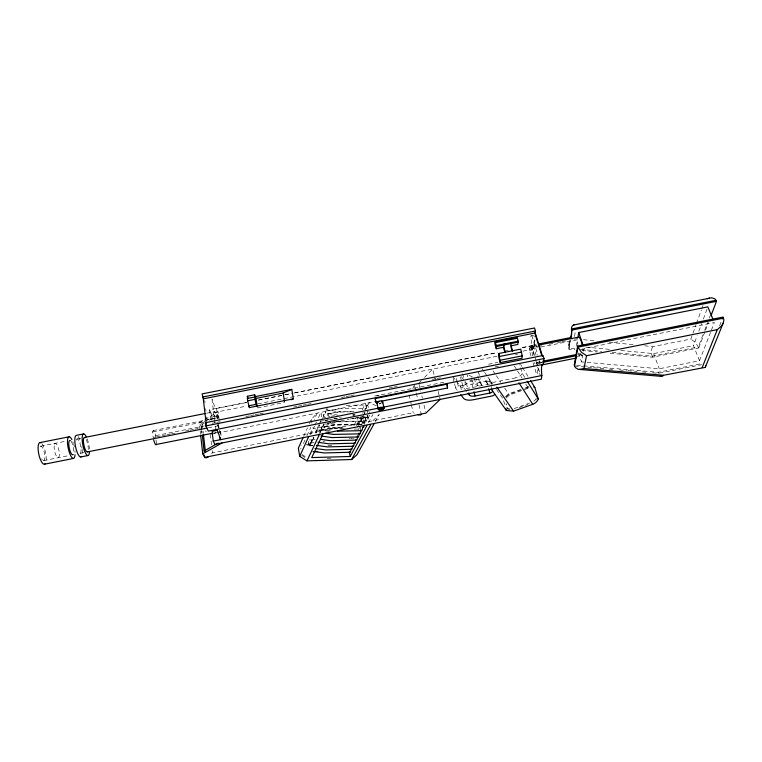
<?xml version="1.0" encoding="UTF-8"?>
<svg xmlns="http://www.w3.org/2000/svg" width="762" height="762" viewBox="0 0 762 762"><rect width="100%" height="100%" fill="white"/><g stroke="black" fill="none" stroke-linecap="round" stroke-linejoin="round"><path stroke-width="0.57" stroke-dasharray="3.81 2.86" d="M326.622 408.575L326.936 409.889L340.538 411.956M155.448 437.026L153.133 437.483L152.676 431.683A7.258 1.457 78.4 0 1 155.658 435.559L155.962 438.931M569.29 341.29L568.481 346.624L569.071 349.32L574.948 349.872M320.411 421.929L320.688 421.148L324.002 420.548M531.047 356.111L529.352 350.52L529.609 348.034L537.61 346.5M536.258 344.434L531.695 345.338L531.762 348.863L537.448 347.739M531.762 348.863L531.695 345.338M534.276 355.921L532.247 349.272L532.657 345.51A17.907 3.258 79.3 0 0 534.076 335.699M536.238 361.007L532.819 349.834L533.362 347.367A19.764 3.591 79.3 0 0 534.772 340.081M217.561 432.245L220.609 431.673A7.249 0.991 78.5 0 1 220.113 431.816M542.554 362.455L536.772 363.607L536.915 362.398L541.525 361.483M538.229 363.617A20.345 3.753 78.7 0 1 538.944 363.093L539.544 360.607M569.071 349.32L570.09 340.119L568.728 348.272L575.786 348.939M574.5 336.537L575.453 331.022M576.32 346.186L577.463 339.776L538.582 347.51M710.536 332.375L699.497 360.731L659.301 368.779L581.53 361.921L582.74 355.625L575.653 357.035M583.578 351.301L584.111 348.491L714.356 322.564L710.956 331.289M568.547 345.748L570.062 342.186L572.281 339.9M469.725 381.076L472.507 381.819L477.698 385.858L481.546 385.096L479.336 381.486L480.231 378.543M413.89 385.953L412.813 388.639M322.012 418.167L329.994 416.452M644.585 345.805L652.805 346.624L690.867 339.033L696.106 324.526M696.506 323.412L701.354 310.029M701.754 308.915L702.964 305.562M699.497 360.731L693.506 345.672L697.192 335.699M698.83 331.26L701.697 323.507M703.336 319.078L707.022 309.105M702.993 334.737L698.363 346.948L698.773 347.958L652.539 357.188L609.048 353.092M704.669 330.289L707.612 322.517M709.298 318.068L710.136 315.849M698.773 347.958L705.088 331.308M705.507 330.203L708.46 322.431M719.604 325.812L722.652 318.164M303.619 436.445L307.448 427.892M309.372 423.624L311.287 419.348L317.221 413.099L314.277 419.567M300.628 449.018L300.99 448.208M304.99 440.074L303.524 443.313L300.933 445.76M306.943 435.759L310.858 427.12M536.21 398.478L536.219 398.459A6.934 6.067 -30.6 0 1 533.352 401.536M309.848 434.121L312.753 427.768L321.012 431.14M310.658 434.673L314.554 426.168M315.039 425.11L316.506 421.919M318.449 417.671L320.888 412.366L321.964 418.376M312.744 445.732L309.22 445.818L313.144 437.378M315.106 433.149L319.021 424.71L319.202 426.482L332.499 428.425M319.516 423.653L320.983 420.481M319.649 432.73L323.621 424.31L349.244 419.195M353.978 425.472L358.34 417.1M362.16 409.765L365.427 403.479L366.655 409.451M357.616 424.567L361.445 417.3M364.722 411.061L369.094 402.746L377.438 406.146M357.321 427.149L362.807 416.738M363.36 415.7L365.008 412.575M363.464 423.748L367.884 415.471L355.073 418.024M368.417 422.796L372.923 414.471M375.218 421.71L379.2 414.49L372.828 420.786M351.015 411.823L337.166 412.118L323.679 414.566L323.717 416.604L327.165 417.138M325.431 413.242L325.326 411.166L325.355 413.28L338.899 415.319M323.869 416.595L323.755 414.528M313.192 437.15L313.23 439.112L315.478 439.455M361.426 424.253L335.08 424.72L321.554 427.472L321.793 429.263L330.718 430.559M323.412 425.968L323.298 423.901L323.336 425.996L336.785 427.968L343.691 427.834L333.489 427.958L320.231 430.406L320.192 432.454M321.869 429.225L321.764 427.168M320.345 432.454L320.307 430.444M217.313 418.081L217.818 417.986M211.645 453.809L212.474 452.847L413.195 412.709L414.271 413.29M418.805 383.153L421.253 380.667M424.52 377.361L432.673 369.075L436.274 383.667M505.482 396.783L508.616 393.849L520.903 389.411M505.901 397.202L508.902 394.402L524.256 388.849M506.359 397.878L509.359 395.068L528.514 388.172A6.915 6.039 -30.6 0 1 529.542 387.953M200.035 429.692L199.253 422.796L218.151 411.737L219.532 422.91M201.644 429.444L200.997 423.767L204.959 421.462M205.94 420.881L216.818 414.538L218.084 415.052L218.504 418.471M200.997 423.767L202.273 424.272L204.254 423.12M209.198 420.243L218.084 415.052M326.936 409.889L327.212 408.537M328.022 413.871L328.06 416.004L328.022 413.871L341.595 411.432L356.759 411.232M319.202 426.482L319.383 424.71M360.34 424.729A3.2 1.01 89 0 1 359.388 419.929A3.2 1.01 89 0 1 361.14 419.919A3.2 1.01 89 0 1 360.34 424.729L330.832 425.215L317.468 427.939L317.706 429.701L330.937 431.616M317.706 429.701L317.668 427.634M344.386 428.196L329.289 428.406L316.116 430.863L316.144 432.845L319.516 433.349M316.22 432.883L316.182 430.825M313.296 439.15L313.334 437.15M311.829 440.217C311.715 445.218 311.448 437.112 315.058 439.607M313.915 442.617C309.991 440.874 308.305 446.589 312.782 445.618M310.439 445.294L310.401 443.284M525.38 387.791L527.609 386.982A8.534 7.458 -30.6 0 1 528.857 386.629M525.351 388.449L528.085 387.487A6.925 6.048 -30.6 0 1 529.628 387.21M514.159 408.575L529.657 403.031M519.036 407.651L527.885 404.498M211.084 420.062A7.249 1.038 78.5 0 0 210.703 419.395L209.512 409.737L246.926 402.307M258.585 399.983L290.074 393.725M294.742 392.801L497.662 352.463M504.663 351.072L508.159 350.377M522.161 347.596L532.657 345.51M216.37 408.489L246.631 402.469M258.28 400.155L283.883 395.068M285.055 394.83L293.199 393.211M294.361 392.982L496.929 352.72M522.532 347.634L533.009 345.548M532.628 355.93A9.601 1.743 79 0 1 532.505 346.158L537.086 345.253M532.019 346.405L537.734 345.272M549.059 344.224L553.641 343.31M574.253 339.214L577.691 338.538A9.582 2.181 79.1 0 0 577.806 344.434M529.609 348.034L537.115 346.672M538.258 346.443L541.668 345.767M557.584 342.605L560.994 341.928M562.137 341.7L565.547 341.024M40.7 446.199L65.332 441.303M77.086 438.969L81.239 438.14M206.54 413.223L214.684 411.604A7.325 1.01 78.5 0 1 217.132 418.595M209.512 409.737L211.112 413.137L246.136 406.175M257.794 403.85L497.51 356.187M522.989 351.12L532.247 349.272M529.352 350.52L532.819 349.834M515.436 354.673L517.493 354.263M257.404 407.908L284.655 402.488M153.2 430.587L203.74 420.529M204.883 420.3L217.522 417.786M210.664 419.376L217.789 417.957L216.599 408.327A18.059 2.448 78.3 0 1 212.303 399.574M488.528 364.236L497.786 362.388M152.667 431.987L204.549 421.662M212.093 423.281L215.589 422.586M216.751 422.358L220.247 421.662M245.869 416.557L249.365 415.862M250.527 415.623L254.022 414.928M255.184 414.699L258.68 414.004M259.842 413.776L263.338 413.08M293.618 407.051L297.113 406.356M298.275 406.117L301.771 405.422M302.933 405.193L306.429 404.498M307.591 404.26L311.087 403.565M341.366 397.535L344.853 396.84M346.024 396.611L349.51 395.916M350.682 395.688L354.168 394.983M389.106 388.029L392.601 387.334M393.763 387.106L397.259 386.41M432.197 379.447L435.693 378.752M436.855 378.523L441.512 377.59M495.081 366.922L498.577 366.227M155.667 435.626L204.34 425.939M156.601 436.788L161.23 435.874M162.382 435.645L165.859 434.95M167.011 434.721L170.478 434.026M171.641 433.797L175.108 433.102M185.518 431.035L188.986 430.34M190.138 430.111L193.615 429.416M194.767 429.187L198.234 428.501M43.701 460.619L68.332 455.714M80.067 453.371L84.22 452.542M208.302 427.825L217.608 425.968M578.129 354.187L580.168 353.778M578.358 355.321L582.978 354.406M374.742 396.04L446.599 381.714M539.229 363.141L541.934 362.607M469.944 380.6L472.23 380.143M473.373 379.914L477.945 379M214.513 432.854L216.541 432.454M214.293 433.207L216.332 432.797M211.465 434.188L216.113 433.254M217.275 433.026L374.799 401.612M457.19 390.201L455.771 388.401A2.734 1.314 -14.5 0 1 458.267 386.115L465.487 384.677L464.915 382.486M464.896 381.324L466.306 383.191A6.125 2.972 -15 0 0 471.945 384.134L486.651 381.2A2.667 1.286 -15.4 0 0 489.175 378.952L491.061 385.61M515.76 377.847L493.557 382.286L485.318 380.724L484.699 378.466M620.839 350.472L653.634 353.625L693.506 345.672M350.415 418.957L353.911 418.262M583.673 365.865L658.158 372.285L702.44 363.417M652.624 372.799L658.539 373.304L701.678 364.665M636.946 313.487L640.404 312.801M533.514 335.356L530.857 335.88L530.99 337.223A19.764 3.524 79.3 0 1 529.876 348.063M322.974 441.398L325.136 440.988M325.107 420.348L328.432 419.738M328.222 419.976L324.86 420.586L325.126 421.11M329.336 419.776L332.699 419.167M333.823 418.957L337.185 418.348M327.765 423.081L331.108 422.472M332.222 422.272L334.451 421.862M331.108 416.252L334.442 415.642M325.326 411.166L338.795 408.765L365.427 408.442M327.212 458.314L333.051 458.143M306.181 444.37L312.049 444.227M306.981 445.151L312.839 445.008M328.012 445.351L333.889 445.198M309.391 439.95L315.249 439.817M308.239 443.198L312.953 443.084M361.531 424.282L338.414 424.701L327.146 423.034M336.68 421.453L366.751 420.948M332.394 421.996L362.055 421.5M355.111 415.09L352.796 415.119L355.063 415.166M356.797 417.862L368.532 417.633A3.277 1.067 89.2 0 0 369.522 415.176M352.235 418.452L363.779 418.233M352.711 414.623L355.035 414.595M346.253 405.298L367.189 405.07A3.267 1.057 89.3 0 1 368.303 408.28M574.558 366.112L592.303 367.636M593.484 367.741L604.133 368.646M608.857 369.056L614.772 369.56M619.506 369.97L626.602 370.57M627.783 370.675L637.251 371.485M641.975 371.894L647.891 372.399M576.577 365.246L582.482 365.76M509.521 408.661L507.168 408.451L505.939 404.079M509.988 409.318L507.635 409.108L506.092 403.65M580.482 349.387L601.637 351.387M612.21 352.396L652.167 356.178L698.363 346.948L695.249 342.309L690.867 339.033M582.006 350.539L597.284 351.977M585.692 347.091L611.467 349.567M583.511 339.69L596.427 340.985M609.352 342.271L635.184 344.862M325.164 423.891L334.07 425.196M339.423 417.709L341.7 418.052M333.899 418.147L337.271 418.652M337.785 421.053L340.043 421.396M469.049 375.295L473.412 377.466M320.688 421.148L320.983 421.919M302.047 454.562L306.8 457.514M301.676 455.362L306.429 458.314M205.349 430.901L206.292 431.644M452.676 376.333L455.505 380M456.219 380.914L460.467 386.42L461.315 389.658M461.858 382.286L463.106 386.848L467.325 392.344M461.362 376.657L464.191 380.39M201.787 427.501L199.253 422.796M485.318 380.724L487.918 384.4M482.013 368.684L483.965 371.485M484.613 372.418L487.223 376.152M487.871 377.085L492.614 383.886M496.557 389.544L503.139 398.983L504.901 405.26M493.062 370.923L495.662 374.742M496.31 375.695L500.844 382.381M504.73 388.115L508.616 393.849M508.902 394.402L509.359 395.068M514.312 365.884L516.846 369.903M517.474 370.913L521.913 377.942M525.713 383.972L527.609 386.982M527.552 387.658L527.98 388.344M524.732 377.314L522.265 373.351L519.684 364.636M520.579 364.388L521.818 366.408M522.437 367.408L528.638 377.476M653.634 353.625L659.301 368.779M652.539 357.188L652.167 356.178A6.677 3.334 87 0 1 651.481 352.835L651.71 349.339A7.22 3.61 87 0 1 652.805 346.624M658.158 372.285L658.539 373.304M578.558 352.93L581.53 361.921M531.8 335.461L537.858 355.14M536.915 362.398L537.248 363.484M536.581 362.121L540.687 375.533M535.972 361.455L537.324 365.884M537.667 366.989L540.029 374.733M533.086 362.817L536.829 375.123M491.976 384.324L491.29 381.991A2.657 1.267 -15.4 0 1 489.956 383.838M490.242 380.476L491.728 385.867M491.357 386.686L492.252 389.925M486.651 381.2L487.537 384.429M479.412 375.533L478.593 372.523L477.707 375.476L478.517 378.476M481.546 385.096L479.917 379.114L476.088 379.886L477.698 385.858M478.793 379.476L479.336 381.486M474.259 378.028L475.869 384.019M471.43 377.809L472.507 381.819M471.945 384.134L472.802 387.372M467.201 374.79L467.735 376.799M466.306 383.191L468.306 390.763M462.61 373.704L463.763 378.095M460.429 376.799L461.667 381.362M456.276 378.428L457.133 381.724M457.419 382.819L458.267 386.115M453.133 378.343L454.257 382.724M454.543 383.829L455.771 388.401M438.207 391.525L439.312 396.021M439.588 397.145L440.141 399.383M419.081 384.305L420.719 391.22M421.815 395.83L422.358 398.135M423.996 405.051L425.634 411.966M414.452 385.229L416.071 392.144M416.347 393.297L417.7 399.069M419.052 404.832L420.938 412.909M409.061 394.773L411.128 403.746M411.385 404.86L413.195 412.709M218.408 426.958L217.894 424.586M367.884 415.471L369.132 421.519M323.621 424.31L324.717 430.406M311.287 419.348L312.382 425.663M308.42 441.15L309.22 445.818M220.609 431.635L221.171 436.169M220.056 431.016L220.475 434.435M218.589 424.491L219.256 429.93M216.818 414.538L217.237 417.957M218.075 424.805L218.494 428.225M211.979 399.031L215.113 424.92M215.255 426.101L215.675 429.635M211.112 413.137L211.912 419.843M210.302 434.416L211.522 444.779M212.198 450.542L212.474 452.847M204.749 400.46L205.026 402.822M205.711 408.708L205.988 411.07M206.673 416.957L206.95 419.31M202.273 424.272L202.921 429.949M203.054 431.082L203.311 433.349M201.768 430.578L202.025 432.854M201.111 426.51L201.501 429.939M201.635 431.082L201.892 433.368M200.158 430.844L200.549 434.292M156.058 440.036L156.448 444.437M522.284 373.361A9.658 8.249 3.2 0 1 515.75 377.819M215.151 418.986A7.325 1.01 78.5 0 1 214.674 411.613M217.903 424.891A7.325 1.01 78.5 0 1 217.303 425.787M86.154 439.388A7.353 1.981 78.2 0 1 88.097 450.752M489.575 383.991A2.657 1.267 -15.4 0 1 488.775 384.21L469.925 387.972A10.277 4.972 -14.9 0 1 460.467 386.42M463.106 386.848A2.591 1.248 -14.7 0 1 465.487 384.677M78.134 436.569A11.03 3.048 78.2 0 1 80.858 442.846M81.715 446.522A11.03 3.048 78.2 0 1 82.01 448.38M82.115 449.285A11.03 3.048 78.2 0 1 81.991 455.181M76.276 440.103A7.353 2.029 78.2 0 1 80.553 445.78A7.353 2.029 78.2 0 1 78.877 452.628M87.23 438.883A11.03 2.962 78.2 0 1 89.449 449.59M71.037 441.198A7.353 2.086 78.2 0 1 73.619 453.628M72.828 441.75A11.039 3.124 78.2 0 1 73.4 443.398M73.666 444.275A11.039 3.124 78.2 0 1 74.343 447.027M74.924 450.713A11.039 3.124 78.2 0 1 75.047 452.457M42.377 459.896A7.363 2.305 78.1 0 1 41.662 458.848M40.157 446.551A7.363 2.305 78.1 0 1 44.444 452.971A7.363 2.305 78.1 0 1 43.072 460.496M41.939 443.77A11.049 3.448 78.1 0 1 45.825 462.391M535.048 363.884A9.601 1.743 79 0 1 534.41 362.445M532.505 346.158A9.601 1.743 79 0 1 536.038 355.235M536.839 362.045A9.601 1.743 79 0 1 536.772 363.607M582.635 355.435A9.582 2.181 79.1 0 1 580.101 353.349M582.882 348.472A9.582 2.181 79.1 0 1 583.101 350.796M537.667 373.628A20.345 3.753 78.7 0 1 537.467 367.236M536.381 399.612A6.925 6.058 -30.6 0 1 536.105 400.05M219.742 431.168A7.249 0.991 78.5 0 1 219.313 430.092M380.867 403.06A1.915 0.933 -12 0 1 378.99 403.431M376.799 396.135A1.915 0.943 -12 0 1 378.343 395.345M378.838 395.278A1.915 0.943 -12 0 1 379.305 395.278M380.762 403.67A2.943 1.429 -12 0 1 379.276 403.965M354.378 429.482A3.153 0.981 88.9 0 1 354.52 428.835M355.911 428.844A3.153 0.981 88.9 0 1 356.083 429.501A3.172 0.991 88.9 0 1 355.968 428.73M356.178 425.682A3.172 0.991 88.9 0 1 357.121 424.853M357.892 428.739A3.172 0.991 88.9 0 1 357.807 429.511M364.655 416.585A3.229 1.038 89.2 0 1 363.645 418.205A3.229 1.038 89.2 0 1 362.741 415.871M362.807 413.423A3.229 1.038 89.2 0 1 363.169 412.223M364.427 412.68A3.229 1.038 89.2 0 1 364.598 413.347A3.248 1.048 89.2 0 1 364.484 412.566M362.683 415.985A3.219 1.029 89.1 0 1 362.874 420.1A3.219 1.029 89.1 0 1 361.617 421.205A3.219 1.029 89.1 0 1 360.998 417.471M364.703 409.423A3.248 1.048 89.2 0 1 364.903 408.899M365.15 408.565A3.248 1.048 89.2 0 1 365.693 408.537M357.588 424.748A3.181 1 89 0 1 358.54 421.557A3.181 1 89 0 1 359.597 424.729M366.189 408.394A3.267 1.057 89.3 0 1 367.189 405.07M367.57 411.48A3.267 1.057 89.3 0 1 367.017 411.509M349.52 438.741A3.105 0.953 88.7 0 1 349.663 438.102M351.006 438.15A3.105 0.953 88.7 0 1 351.177 438.798A3.124 0.962 88.8 0 1 351.063 438.045M352.93 438.112A3.124 0.962 88.8 0 1 352.844 438.855M368.532 417.633A3.277 1.067 89.2 0 1 367.465 415.242M367.532 412.756A3.277 1.067 89.2 0 1 367.903 411.547M368.96 411.499A3.277 1.067 89.2 0 1 369.38 412.68M367.408 415.357A3.258 1.057 89.1 0 1 367.551 419.757A3.258 1.057 89.1 0 1 366.151 420.376A3.258 1.057 89.1 0 1 365.76 416.09M364.465 423.796A3.248 1.038 89.1 0 1 364.112 418.9A3.248 1.038 89.1 0 1 365.712 418.89A3.248 1.038 89.1 0 1 365.512 423.786M362.169 424.243A3.229 1.029 89 0 1 363.15 421.015A3.229 1.029 89 0 1 364.236 424.234M360.502 428.292A3.21 1.019 88.9 0 1 360.455 427.463M360.921 424.691A3.21 1.019 88.9 0 1 361.94 424.682M358.778 429.825A3.191 1.01 88.9 0 1 359.454 427.577M359.978 427.577A3.191 1.01 88.9 0 1 360.445 428.406M353.797 439.198A3.143 0.981 88.7 0 1 353.882 438.445M54.159 445.76A7.363 2.191 78.2 0 0 57.655 457.591A7.363 2.191 78.2 0 0 58.417 448.199A7.363 2.191 78.2 0 0 54.159 445.76"/><path stroke-width="1.14" d="M255.346 396.611L291.779 389.372L293.351 398.85L249.393 407.584L247.64 400.812L247.345 396.25L254.67 394.802L256.022 398.412L257.251 406.851M496.281 348.748L496.414 345.815L496.595 346.434L518.284 342.128L517.493 338.233L516.693 337.442L495.081 341.728L494.976 344.186L496.281 348.748L503.472 347.32L503.644 344.386L505.711 343.976M496.595 346.434L495.081 341.728M498.939 353.463L498.9 357.959L500.234 362.598L521.98 358.264L522.199 355.844L520.76 349.12L498.939 353.463L500.234 362.598M421.215 414.061L420.681 414.985L418.176 414.871M542.487 356.311L535.248 332.984L535.467 330.994L534.533 327.984L202.092 393.906L203.302 398.85L206.14 423.281M543.296 364.322L208.331 431.102L205.797 425.939L205.426 422.7L543.077 355.473L544.039 358.559L543.296 364.322A18.431 3.467 78.7 0 0 541.858 375.523L541.391 379.162L214.846 444.389L213.246 441.131L212.084 431.359L217.208 430.34M716.023 300.304L571.967 328.898L570.862 338.69L570.509 337.623C573.434 334.27 569.281 327.127 573.462 325.012L711.746 297.78L715.089 298.971L716.461 301.352L710.984 315.773M713.051 319.43L707.841 306.886L578.758 332.527L577.91 337.28L538.877 345.043M575.453 358.178L574.205 365.046L575.32 367.551L578.129 369.322L661.816 376.409A7.277 3.677 86.4 0 0 663.54 375.275L705.269 367.389L723.271 322.945L723.9 319.888L723.09 317.078L577.653 346.024L576.101 354.587L576.453 355.673L543.011 362.341M574.558 366.112L578.015 347.11L577.653 346.024M579.025 369.484L583.987 368.541L586.53 355.711L717.29 329.641L721.338 326.107L723.271 322.945M705.498 367.008L705.593 365.379M702.202 367.532L717.29 329.641M303.143 437.512L298.352 448.199L299.685 456.362L306.962 460.877L351.644 459.524L357.016 454.724L374.075 423.777M299.685 456.362L308.391 437.302M306.962 460.877L319.507 434.33M323.212 433.54L311.715 457.591L350.206 456.476L366.903 425.634M351.644 459.524L370.599 424.863M440.141 399.383L425.91 413.118L204.607 457.39L202.749 453.828L200.682 435.435M207.588 457.333L208.35 456.848M202.292 435.121L204.092 451.018L218.161 443.055M202.749 453.828L222.009 442.96M256.022 398.412L283.131 393.021L291.779 389.372M291.179 399.755L293.351 398.85M707.269 298.752L709.584 297.999M491.157 388.991L506.378 410.499L513.55 411.128L532.743 404.289A8.544 7.477 -30.6 0 0 538.315 399.078L534.838 387.544L530.504 380.495M206.893 457.686L204.873 457.724L204.349 455.105M510.664 345.891L517.855 344.462L518.103 341.509L518.284 342.128M247.317 398.488L254.67 397.031L254.67 394.802M247.64 400.812L255.003 399.345L254.67 397.031M39.948 442.598L69.066 436.807M83.601 433.921L76.333 435.369A11.03 3.048 78.2 0 0 75.876 448.161A11.03 3.048 78.2 0 0 81.505 456.419M538.543 343.976L570.509 337.623M84.353 437.521L205.378 413.461M248.688 405.803L256.051 404.346L256.727 406.127M499.777 356.406L521.637 352.063M500.367 360.197L522.199 355.844M723.548 318.145L578.015 347.11L581.358 352.187L586.53 355.711M205.797 425.939L544.039 358.559M87.335 451.923L207.14 428.053M542.677 361.255L576.101 354.587M541.553 364.988L576.015 358.121L575.653 357.035M44.453 464.22L73.552 458.419M80.82 456.971L88.087 455.524M212.331 433.292L156.448 444.437A7.258 1.457 78.4 0 1 153.657 439.865M375.275 399.031L375.923 402.269L378.238 401.812M381.695 401.117L447.551 387.982A18.479 1.715 78.7 0 1 447.418 384.115L375.304 398.497L375.923 402.269M213.246 441.131L378.828 408.07M383.486 407.146L541.858 375.523M468.03 393.259L469.44 395.097A6.172 2.924 -14.9 0 0 475.097 396.002L489.909 393.04A2.686 1.267 -15.3 0 0 492.462 390.82M202.454 397.059L535.467 330.994M203.302 398.85L535.248 332.984M495.805 342.538L517.493 338.233M572.319 329.975L716.461 301.352M496.643 345.453L518.37 341.138M573.462 325.012L574.11 324.964M351.539 449.266L325.907 449.942L315.049 448.447M313.039 451.618L317.687 451.495M349.939 452.247L324.412 452.952L313.801 451.504M354.806 443.189L328.936 443.827L317.983 442.284M353.168 446.237L327.412 446.894L316.506 445.379M356.464 440.112L330.47 440.712L320.564 439.312M359.826 433.854L333.604 434.407L325.822 433.292M358.13 436.997L332.032 437.578L320.973 435.997M337.48 431.159L361.531 430.673M583.987 368.541L663.54 375.275M661.349 376.409L660.435 376.037M204.092 451.018L205.378 451.495L203.444 434.483M460.724 394.706L463.563 398.307A10.344 4.896 -14.8 0 0 473.059 399.802L492.033 396.002A2.677 1.248 -15.4 0 0 494.576 393.811M496.891 387.086L513.55 411.128M518.903 382.743L532.743 404.289M527.199 381.267L538.315 399.078M205.426 422.7L206.273 424.444M247.345 396.25L248.05 398.059M578.758 332.527L583.044 345.3M534.686 332.565L541.811 355.521M510.969 346.91L512.169 350.996M503.472 347.32L504.949 352.435M505.787 408.403L506.378 410.499M488.728 388.734L489.909 393.04M473.954 391.687L475.097 396.002M468.868 392.935L469.44 395.097M382.686 401.869L384.048 408.175A2.953 1.419 -12 0 1 379.886 410.251A2.953 1.419 -12 0 1 379.514 407.822A2.953 1.419 -12 0 1 384.048 408.175M376.923 403.022L378.257 409.327M255.003 399.345L256.051 404.346M446.675 383.667L447.551 387.982M349.31 451.809L350.206 456.476M283.131 393.021L284.483 401.431M249.098 405.47L249.393 407.584M220.189 437.521L220.456 439.693A18.602 2.61 78.7 0 0 215.675 429.635M503.644 344.386L503.901 346.491A6.048 0.933 79.1 0 0 505.435 352.606M510.873 342.948L511.121 345.062A6.039 0.981 79.1 0 0 512.664 351.168M533.781 387.001A8.534 7.458 -30.6 0 1 534.838 387.544M87.782 451.571A7.353 1.981 78.2 0 1 83.887 445.103A7.353 1.981 78.2 0 1 84.906 437.683M89.459 451.904A11.03 2.962 78.2 0 1 85.344 452.79A11.03 2.962 78.2 0 1 82.172 437.474A11.03 2.962 78.2 0 1 86.316 436.74M73.276 454.457A7.353 2.086 78.2 0 1 69.247 448.018A7.353 2.086 78.2 0 1 70.39 440.569M75.038 454.781A11.039 3.124 78.2 0 1 70.704 455.705A11.039 3.124 78.2 0 1 67.513 440.388A11.039 3.124 78.2 0 1 71.885 439.617M45.244 463.648A11.049 3.448 78.1 0 1 38.776 454.076A11.049 3.448 78.1 0 1 40.9 442.827M578.501 337.023A9.582 2.181 79.1 0 1 582.311 345.167M212.969 433.235A7.249 1.038 78.5 0 1 212.579 432.597M378.371 402.06A1.915 0.933 -12 0 1 379.181 401.65M381.362 401.66A1.915 0.933 -12 0 1 381.581 401.85M377.419 403.65A2.943 1.429 -12 0 1 377.971 401.612A2.943 1.429 -12 0 1 381.876 401.098A2.943 1.429 -12 0 1 382 403.041M382.581 407.337A1.924 0.924 -12 0 1 381.162 409.032A1.924 0.924 -12 0 1 379.305 407.984M379.943 407.518A1.924 0.924 -12 0 1 380.39 407.327M364.122 425.853A3.229 1.029 89 0 1 362.731 427.034M362.502 427.463A3.21 1.019 88.9 0 1 362.036 430.244A3.21 1.019 88.9 0 1 361.007 430.244M360.731 429.835A3.191 1.01 88.9 0 1 360.426 433.197A3.191 1.01 88.9 0 1 359.312 433.416M359.035 433.016A3.181 1 88.8 0 1 358.626 436.578A3.181 1 88.8 0 1 357.407 436.045M357.349 436.15A3.162 0.991 88.8 0 1 357.149 439.207A3.162 0.991 88.8 0 1 356.206 439.988M355.74 440.084A3.143 0.981 88.7 0 1 354.549 443.074M354.092 443.16A3.134 0.972 88.7 0 1 352.911 446.122M352.454 446.199A3.115 0.962 88.6 0 1 351.292 449.142M350.844 449.218A3.105 0.953 88.6 0 1 350.406 451.866A3.105 0.953 88.6 0 1 349.453 451.799M380.324 409.737A1.924 0.924 -12 0 0 383.038 408.375A1.924 0.924 -12 0 0 380.086 408.146A1.924 0.924 -12 0 0 380.324 409.737"/></g></svg>
